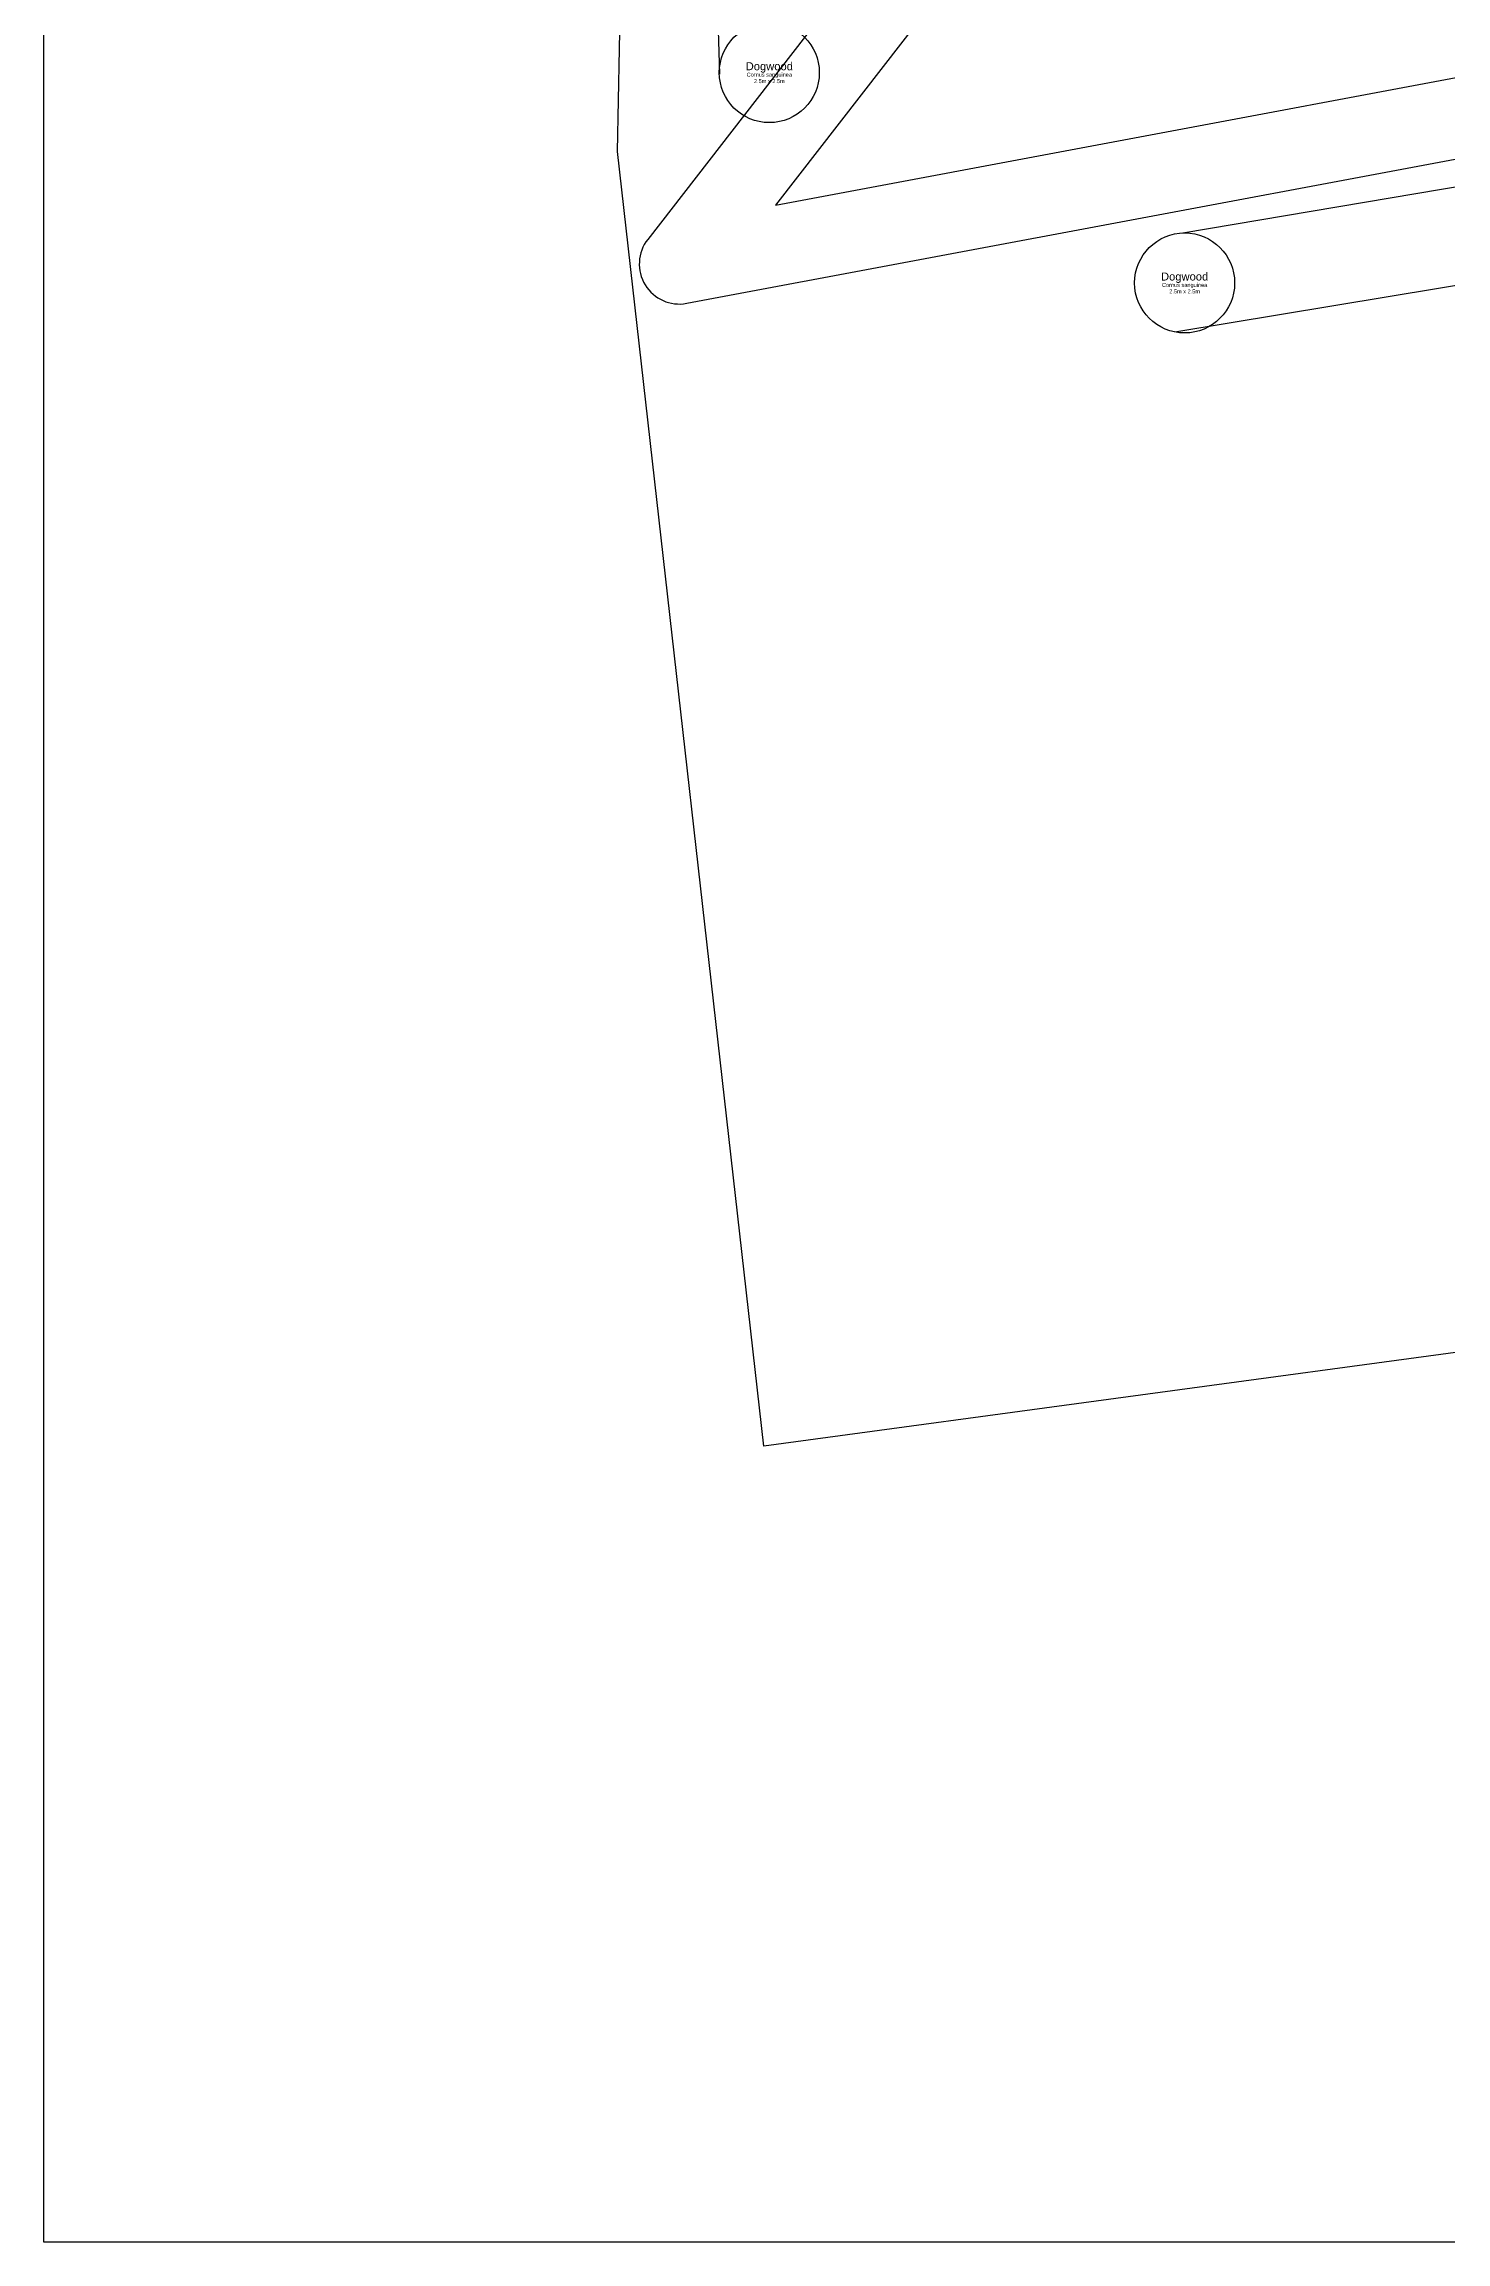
# Model space of a CAD drawing. Header units: metres. Extents: x 0 to 187, y 0 to 132.
# Drawn here: x 0 to 35.1, y 0 to 54.9 of the extents above; entities that cross this region are included whole.
import ezdxf

# ---------------------------------------------------------------- set-up
doc = ezdxf.new("R2010")
doc.units = ezdxf.units.M
for name, color, linetype, lineweight in [('Area', 30, 'Continuous', 25), ('Boundary', 1, 'Continuous', 25), ('Plant - Shrub', 3, 'Continuous', 25), ('Plant label', 30, 'Continuous', 25)]:
    doc.layers.add(name, color=color, linetype=linetype, lineweight=lineweight)
doc.layers.add('xSatellite', color=18, linetype='Continuous', lineweight=25, true_color=0x000000)
doc.styles.add('textstyle3', font='')
doc.styles.get('textstyle3').set_extended_font_data('Arial')
picture_1 = doc.add_image_def('image1.webp', size_in_pixel=(736, 1041))

# ---------------------------------------------------------------- blocks, each defined once
blk = doc.blocks.new('Shrub - Cornus sericea')
at = {"layer": 'Plant - Shrub'}
blk.add_circle((0, 0), 1.25, dxfattribs=at)
at = {"layer": 'Plant - Shrub', "insert": (0, 0), "char_height": 0.2, "attachment_point": 8, "line_spacing_factor": 0.971628, "style": 'textstyle3'}
blk.add_mtext('\\c32767;Dogwood', dxfattribs=at)
at = {"layer": 'Plant label', "insert": (0, 0), "char_height": 0.1, "attachment_point": 2, "line_spacing_factor": 0.971628, "style": 'textstyle3'}
blk.add_mtext('\\c32767;Cornus sanguinea\\P2.5m x 2.5m', dxfattribs=at)

msp = doc.modelspace()

# ---------------------------------------------------------------- linework, layer by layer
at = {"layer": 'Area', "flags": 128}
for points in [[(45.362, 53.952), (59.952, 57.106), (64.424, 30.003, 0.424772), (65.609, 29.186), (92.06, 34.533, 0.121811), (92.494, 34.738), (102.938, 43.258), (160.163, 46.896, 0.45645), (161.079, 48.098), (150.667, 98.046, 0.139621), (150.413, 98.531), (144.925, 104.299, 0.218141), (144.152, 104.609), (31.602, 99.122), (23.448, 98.841, 0.38848), (22.484, 97.896), (20.25, 56.702), (15.095, 50.055, 0.689941), (16.07, 48.459), (45.334, 53.946, 0.006898)], [(44.952, 55.909), (60.556, 59.283, -0.428761), (61.754, 58.468), (66.228, 31.352), (91.421, 36.444), (101.922, 45.011, -0.156461), (102.491, 45.234), (158.885, 48.819), (148.767, 97.359), (143.792, 102.589), (31.692, 97.124, -0.003561), (31.678, 97.123), (24.432, 96.874), (22.23, 56.282, -0.152528), (22.022, 55.723), (18.289, 50.91)]]:
    msp.add_lwpolyline(points, format="xyb", close=True, dxfattribs=at)
at = {"layer": 'Boundary'}
for p, q in [((14.338, 52.256), (15.322, 100.515)), ((17.996, 19.895), (14.338, 52.256)), ((93.831, 30.166), (17.996, 19.895))]:
    msp.add_line(p, q, dxfattribs=at)
at = {"layer": 'Plant - Shrub'}
for p, q in [((15.765, 95.067), (16.887, 54.191)), ((28.479, 50.219), (55.212, 54.754)), ((28.273, 47.744), (55.626, 52.289))]:
    msp.add_line(p, q, dxfattribs=at)

# ---------------------------------------------------------------- block references
for p in [(18.136, 54.225), (28.52, 48.969)]:
    msp.add_blockref('Shrub - Cornus sericea', p, dxfattribs=at)

# ---------------------------------------------------------------- pictures from other files: only their frames are drawn
at = {"layer": 'xSatellite'}
image = msp.add_image(picture_1, insert=(0, 131.96), size_in_units=(131.96, 186.645), rotation=-90, dxfattribs=at)
image.dxf.flags = 7

doc.saveas('drawing.dxf')
